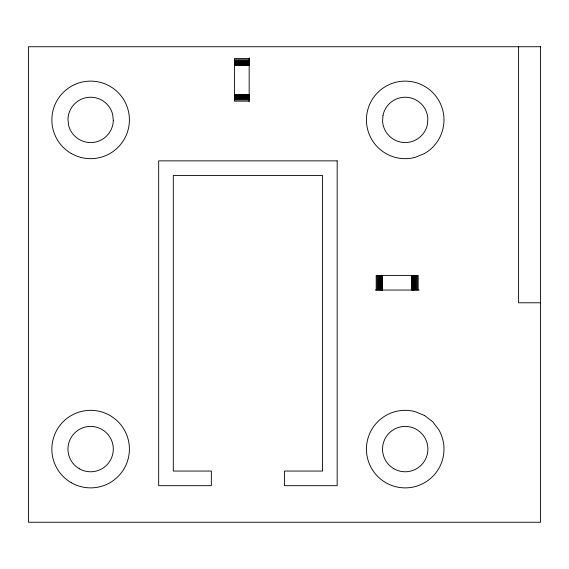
<?xml version="1.0" encoding="UTF-8"?>
<svg xmlns="http://www.w3.org/2000/svg" width="569" height="569" viewBox="0 0 569 569"><rect width="100%" height="100%" fill="white"/><g stroke="black" fill="none" stroke-linecap="round" stroke-linejoin="round"><path stroke-width="0.85" d="M249.165 58.536L234.535 58.536L234.535 101.147L249.165 101.147M234.535 59.788L249.165 59.788M234.535 60.691L249.165 60.691M234.535 61.552L249.165 61.552M234.535 62.348L249.165 62.348M234.535 63.067L249.165 63.067M234.535 63.7L249.165 63.7M234.535 64.233L249.165 64.233M234.535 64.653L249.165 64.653M234.535 64.958L249.165 64.958M234.535 65.207L249.165 65.207M234.535 94.724L249.165 94.724M234.535 95.03L249.165 95.03M234.535 95.457L249.165 95.457M234.535 95.983L249.165 95.983M234.535 96.616L249.165 96.616M234.535 97.335L249.165 97.335M234.535 98.131L249.165 98.131M234.535 98.992L249.165 98.992M234.535 99.895L249.165 99.895M375.241 290.048L419.14 290.048M540.55 302.786L518.601 302.786L518.601 46.736M418.179 290.048L418.179 275.41L376.194 275.41L376.194 290.048M417.241 275.41L417.241 290.048M416.337 275.41L416.337 290.048M415.477 275.41L415.477 290.048M414.68 275.41L414.68 290.048M413.962 275.41L413.962 290.048M413.336 275.41L413.336 290.048M412.802 275.41L412.802 290.048M412.376 275.41L412.376 290.048M412.07 275.41L412.07 290.048M411.821 275.41L411.885 290.048M382.496 275.41L382.56 290.048M382.311 275.41L382.311 290.048M381.998 275.41L381.998 290.048M381.579 275.41L381.579 290.048M381.045 275.41L381.045 290.048M380.412 275.41L380.412 290.048M379.694 275.41L379.694 290.048M378.897 275.41L378.897 290.048M378.044 275.41L378.044 290.048M377.133 275.41L377.133 290.048M249.165 57.896L249.165 101.787M383.008 115.251L382.567 121.154A22.682 22.682 0 0 0 427.404 124.54L427.852 118.637A22.682 22.682 0 0 0 383.008 115.251M424.595 153.474L415.242 157.35A38.77 38.77 0 0 1 367.026 113.167A38.77 38.77 0 0 1 427.447 88.138A38.77 38.77 0 0 1 424.595 153.474M540.55 46.736L28.45 46.736L28.45 522.264L540.55 522.264L540.55 46.736M249.165 94.475L234.535 94.475L249.165 94.539M337.175 160.863L158.673 160.863L158.673 485.684L211.341 485.684L211.341 471.054L173.303 471.054L173.303 175.494L322.545 175.494L322.545 471.054L284.5 471.054L284.5 485.684L337.175 485.684L337.175 160.863M424.595 415.526L415.242 411.65A38.77 38.77 0 0 0 366.436 449.105A38.77 38.77 0 0 0 415.242 486.559A38.77 38.77 0 0 0 438.791 429.716L432.625 421.686L424.595 415.526M113.302 120.685L112.733 114.789A22.682 22.682 0 0 0 67.967 119.113L68.536 125.002A22.682 22.682 0 0 0 113.302 120.685M79.297 468.742A22.682 22.682 0 0 0 113.309 449.105A22.682 22.682 0 0 0 79.297 429.46A22.682 22.682 0 0 0 79.297 468.742M393.869 468.742A22.682 22.682 0 0 0 427.888 449.105A22.682 22.682 0 0 0 393.869 429.46A22.682 22.682 0 0 0 393.869 468.742M71.246 153.474A38.77 38.77 0 0 0 129.405 119.895A38.77 38.77 0 0 0 71.246 86.317A38.77 38.77 0 0 0 71.246 153.474M71.246 482.683A38.77 38.77 0 0 0 129.405 449.105A38.77 38.77 0 0 0 71.246 415.526A38.77 38.77 0 0 0 71.246 482.683"/></g></svg>
